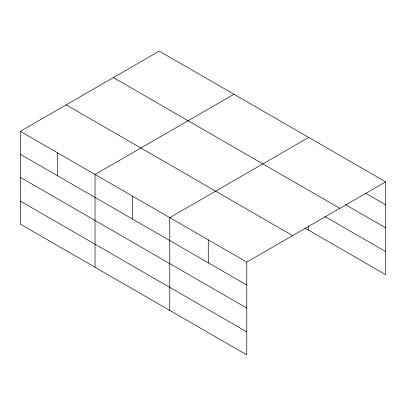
<?xml version="1.0" encoding="UTF-8"?>
<svg xmlns="http://www.w3.org/2000/svg" width="406" height="406" viewBox="0 0 406 406"><rect width="100%" height="100%" fill="white"/><g stroke="black" fill="none" stroke-linecap="round" stroke-linejoin="round"><path stroke-width="0.61" d="M20.3 131.331L246.772 262.083L246.772 354.88L20.3 224.127L20.3 131.331L159.228 51.12L385.7 181.873L385.7 274.669L304.911 228.025M233.963 94.268L95.034 174.478L95.034 267.275M308.702 137.416L169.769 217.626L169.769 310.423M246.772 262.083L385.7 181.873M365.639 193.231L385.7 204.812M345.572 204.7L385.7 227.867M113.381 77.592L339.852 208.344M324.967 216.555L385.7 251.618M66.148 104.86L292.619 235.612M20.3 154.27L246.772 285.022M20.3 177.32L246.772 308.073M20.3 201.077L246.772 331.829M308.702 225.853L308.702 230.212M208.273 239.855L208.273 262.794M132.402 196.052L132.402 218.991M57.667 152.905L57.667 175.844"/></g></svg>
